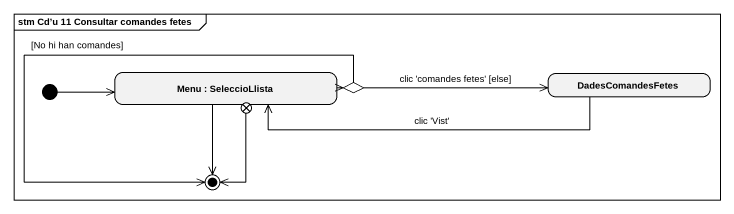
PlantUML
@startuml
mainframe stm Cd’u 11 Consultar comandes fetes
hide empty description
state "Menu : SeleccioLlista" as Menu
state choice1 <<choice>>
state DadesComandesFetes
state exit1 <<choice>>
[*] -right-> Menu
Menu -right-> choice1
choice1 -right-> DadesComandesFetes : clic 'comandes fetes' [else]
DadesComandesFetes -left-> Menu : clic 'Vist'
Menu --> [*]
choice1 --> [*] : [No hi han comandes]
exit1 --> [*]
@enduml
